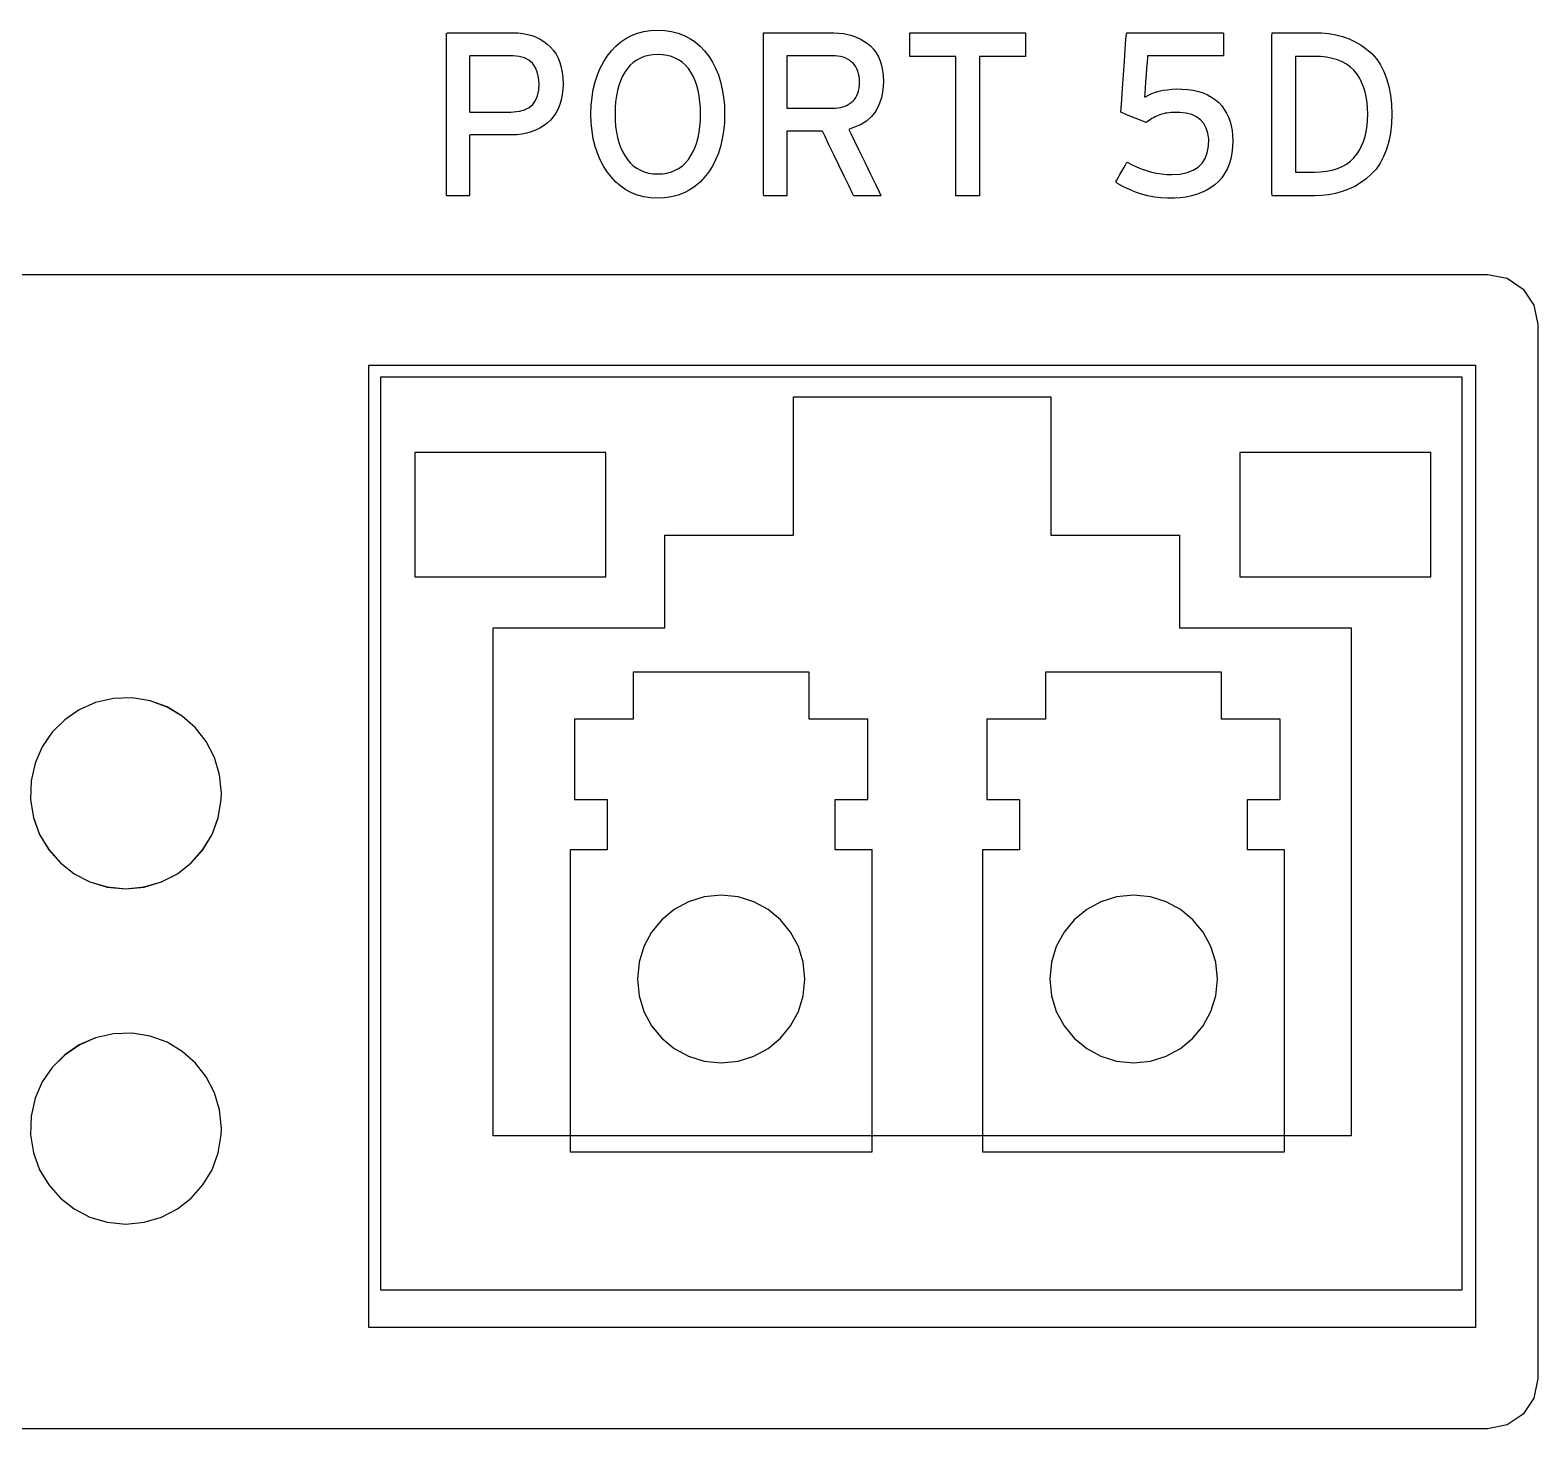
# Model space of a CAD drawing. Extents: x 1 to 47.7, y 0.2 to 33.4.
# Drawn here: x 41.337 to 42.236, y 12.742 to 13.577 of the extents above; entities that cross this region are included whole.
import ezdxf

# ---------------------------------------------------------------- set-up
doc = ezdxf.new("R2010")
doc.units = 0
doc.header["$MEASUREMENT"] = 0
for name, color, linetype in [('2_1__NO_ETHERNET__X', 7, 'CONTINUOUS'), ('2_5__PORTS_5C___5D__2__10-', 7, 'CONTINUOUS'), ('2_6__PORTS_5C___5D__2__100', 7, 'CONTINUOUS'), ('2_7__PORTS_5C___5D__1__10-', 7, 'CONTINUOUS'), ('6_0____DWG', 7, 'CONTINUOUS')]:
    doc.layers.add(name, color=color, linetype=linetype)

msp = doc.modelspace()

# ---------------------------------------------------------------- linework, layer by layer
at = {"layer": '2_1__NO_ETHERNET__X'}
msp.add_lwpolyline([(41.22989, 13.43096), (41.37754, 13.43096), (41.51734, 13.43096), (41.64798, 13.43096), (41.70946, 13.43096), (41.76816, 13.43096), (41.82391, 13.43096), (41.87655, 13.43096), (41.92592, 13.43096), (41.97186, 13.43096), (42.0142, 13.43096), (42.05277, 13.43096), (42.08742, 13.43096), (42.11798, 13.43096), (42.14429, 13.43096), (42.16618, 13.43096), (42.18349, 13.43096), (42.19606, 13.43096), (42.20372, 13.43096), (42.20631, 13.43096), (42.21799, 13.42861), (42.22753, 13.42218), (42.23396, 13.41264), (42.23631, 13.40096), (42.23631, 13.40096), (42.23631, 13.39916), (42.23631, 13.3939), (42.23631, 13.38542), (42.23631, 13.37394), (42.23631, 13.34294), (42.23631, 13.30272), (42.23631, 13.25513), (42.23631, 13.20202), (42.23631, 13.08659), (42.23631, 12.97115), (42.23631, 12.91804), (42.23631, 12.87046), (42.23631, 12.83024), (42.23631, 12.79923), (42.23631, 12.78776), (42.23631, 12.77928), (42.23631, 12.77402), (42.23631, 12.77222), (42.23396, 12.76054), (42.22753, 12.751), (42.21799, 12.74457), (42.20631, 12.74221), (42.20372, 12.74221), (42.19606, 12.74221), (42.18349, 12.74221), (42.16618, 12.74221), (42.14429, 12.74221), (42.11798, 12.74221), (42.08742, 12.74221), (42.05277, 12.74221), (42.0142, 12.74221), (41.97186, 12.74221), (41.92592, 12.74221), (41.87655, 12.74221), (41.82391, 12.74221), (41.76816, 12.74221), (41.70946, 12.74221), (41.64798, 12.74221), (41.51734, 12.74221), (41.37754, 12.74221), (41.22989, 12.74221)], dxfattribs=at)
at = {"layer": '2_5__PORTS_5C___5D__2__10-'}
for points in [[(42.19908, 13.37678), (42.19908, 12.80264), (41.53903, 12.80264), (41.53903, 13.37678), (42.19908, 13.37678)], [(42.12492, 13.22017), (42.12492, 12.91703), (41.61312, 12.91703), (41.61312, 13.22017), (41.71547, 13.22017), (41.71547, 13.2753), (41.79224, 13.2753), (41.79224, 13.35792), (41.94577, 13.35792), (41.94577, 13.2753), (42.02257, 13.2753), (42.02257, 13.22017), (42.12492, 13.22017)], [(41.56635, 13.32477), (41.56635, 13.25042), (41.68034, 13.25042), (41.68034, 13.32477), (41.56635, 13.32477)], [(42.05859, 13.32477), (42.05859, 13.25042), (42.17258, 13.25042), (42.17258, 13.32477), (42.05859, 13.32477)]]:
    msp.add_lwpolyline(points, dxfattribs=at)
for points in [[(41.45105, 13.12141), (41.44998, 13.13245), (41.44691, 13.14278), (41.44204, 13.15219), (41.43557, 13.16047), (41.42771, 13.16743), (41.41865, 13.17285), (41.40861, 13.17655), (41.39778, 13.1783), (41.3866, 13.17795), (41.37602, 13.17552), (41.36629, 13.17123), (41.35761, 13.16527), (41.35019, 13.15785), (41.34424, 13.14917), (41.33994, 13.13943), (41.33752, 13.12884), (41.33716, 13.11766), (41.33892, 13.10684), (41.34261, 13.0968), (41.34804, 13.08775), (41.35499, 13.07988), (41.36327, 13.07341), (41.37267, 13.06854), (41.38299, 13.06547), (41.39403, 13.0644), (41.40508, 13.06547), (41.4154, 13.06854), (41.42481, 13.07341), (41.43309, 13.07988), (41.44005, 13.08775), (41.44548, 13.0968), (41.44917, 13.10684), (41.45093, 13.11766), (41.45105, 13.12141), (41.45105, 13.12141), (41.45105, 13.12141), (41.45105, 13.12141), (41.45105, 13.12141), (41.45105, 13.12141), (41.45105, 13.12141), (41.45105, 13.12141), (41.45105, 13.12141), (41.45105, 13.12141), (41.45105, 13.12141), (41.45105, 13.12141), (41.45105, 13.12141), (41.45105, 13.12141), (41.45105, 13.12141), (41.45105, 13.12141)], [(41.45105, 12.92141), (41.44998, 12.93245), (41.44691, 12.94277), (41.44204, 12.95217), (41.43557, 12.96045), (41.42771, 12.96741), (41.41865, 12.97283), (41.40861, 12.97653), (41.39778, 12.97829), (41.3866, 12.97793), (41.37602, 12.9755), (41.36629, 12.97121), (41.35761, 12.96525), (41.35019, 12.95783), (41.34424, 12.94915), (41.33994, 12.93942), (41.33752, 12.92884), (41.33716, 12.91766), (41.33892, 12.90684), (41.34261, 12.8968), (41.34804, 12.88775), (41.35499, 12.87989), (41.36327, 12.87342), (41.37267, 12.86856), (41.38299, 12.86549), (41.39403, 12.86442), (41.40508, 12.86549), (41.4154, 12.86856), (41.42481, 12.87342), (41.43309, 12.87989), (41.44005, 12.88775), (41.44548, 12.8968), (41.44917, 12.90684), (41.45093, 12.91766), (41.45105, 12.92141), (41.45105, 12.92141), (41.45105, 12.92141), (41.45105, 12.92141), (41.45105, 12.92141), (41.45105, 12.92141), (41.45105, 12.92141), (41.45105, 12.92141), (41.45105, 12.92141), (41.45105, 12.92141), (41.45105, 12.92141), (41.45105, 12.92141), (41.45105, 12.92141), (41.45105, 12.92141), (41.45105, 12.92141), (41.45105, 12.92141)]]:
    msp.add_lwpolyline(points, close=True, dxfattribs=at)
at = {"layer": '2_6__PORTS_5C___5D__2__100'}
for points in [[(42.19096, 12.82501), (41.54621, 12.82501), (41.54621, 13.36979), (42.19096, 13.36979), (42.19096, 12.82501)], [(41.81717, 13.08759), (41.81717, 13.11759), (41.83666, 13.11759), (41.83666, 13.16558), (41.80166, 13.16558), (41.80166, 13.1936), (41.69666, 13.1936), (41.69666, 13.16558), (41.66166, 13.16558), (41.66166, 13.11759), (41.68117, 13.11759), (41.68117, 13.08759), (41.65915, 13.08759), (41.65915, 12.90756), (41.83917, 12.90756), (41.83917, 13.08759), (41.81717, 13.08759)], [(42.06317, 13.08759), (42.06317, 13.11759), (42.08266, 13.11759), (42.08266, 13.16558), (42.04766, 13.16558), (42.04766, 13.1936), (41.94265, 13.1936), (41.94265, 13.16558), (41.90766, 13.16558), (41.90766, 13.11759), (41.92717, 13.11759), (41.92717, 13.08759), (41.90515, 13.08759), (41.90515, 12.90756), (42.08516, 12.90756), (42.08516, 13.08759), (42.06317, 13.08759)]]:
    msp.add_lwpolyline(points, dxfattribs=at)
for points in [[(41.45105, 13.12139), (41.44998, 13.13244), (41.44691, 13.14277), (41.44204, 13.15217), (41.43557, 13.16046), (41.42771, 13.16741), (41.41865, 13.17284), (41.40861, 13.17653), (41.39778, 13.17829), (41.3866, 13.17793), (41.37602, 13.17551), (41.36629, 13.17121), (41.35761, 13.16525), (41.35019, 13.15783), (41.34424, 13.14915), (41.33994, 13.13942), (41.33752, 13.12883), (41.33716, 13.11765), (41.33892, 13.10682), (41.34261, 13.09678), (41.34804, 13.08773), (41.35499, 13.07987), (41.36327, 13.0734), (41.37267, 13.06853), (41.38299, 13.06545), (41.39403, 13.06438), (41.40508, 13.06545), (41.4154, 13.06853), (41.42481, 13.0734), (41.43309, 13.07987), (41.44005, 13.08773), (41.44548, 13.09678), (41.44917, 13.10682), (41.45093, 13.11765), (41.45105, 13.12139), (41.45105, 13.12139), (41.45105, 13.12139), (41.45105, 13.12139), (41.45105, 13.12139), (41.45105, 13.12139), (41.45105, 13.12139), (41.45105, 13.12139), (41.45105, 13.12139), (41.45105, 13.12139), (41.45105, 13.12139), (41.45105, 13.12139), (41.45105, 13.12139), (41.45105, 13.12139), (41.45105, 13.12139), (41.45105, 13.12139)], [(41.69916, 13.01056), (41.70018, 13.0005), (41.70309, 12.99111), (41.7077, 12.98262), (41.71381, 12.97522), (41.72121, 12.96912), (41.7297, 12.9645), (41.73908, 12.96159), (41.74916, 12.96057), (41.75924, 12.96159), (41.76862, 12.9645), (41.77711, 12.96912), (41.78451, 12.97522), (41.79062, 12.98262), (41.79523, 12.99111), (41.79814, 13.0005), (41.79915, 13.01056), (41.79814, 13.02064), (41.79523, 13.03003), (41.79062, 13.03853), (41.78451, 13.04593), (41.77711, 13.05204), (41.76862, 13.05665), (41.75924, 13.05957), (41.74916, 13.06059), (41.73908, 13.05957), (41.7297, 13.05665), (41.72121, 13.05204), (41.71381, 13.04593), (41.7077, 13.03853), (41.70309, 13.03003), (41.70018, 13.02064)], [(41.94516, 13.01056), (41.94618, 13.0005), (41.94909, 12.99111), (41.9537, 12.98262), (41.95981, 12.97522), (41.9672, 12.96912), (41.9757, 12.9645), (41.98508, 12.96159), (41.99516, 12.96057), (42.00524, 12.96159), (42.01462, 12.9645), (42.02312, 12.96912), (42.03052, 12.97522), (42.03662, 12.98262), (42.04124, 12.99111), (42.04415, 13.0005), (42.04517, 13.01056), (42.04415, 13.02064), (42.04124, 13.03003), (42.03662, 13.03853), (42.03052, 13.04593), (42.02312, 13.05204), (42.01462, 13.05665), (42.00524, 13.05957), (41.99516, 13.06059), (41.98508, 13.05957), (41.9757, 13.05665), (41.9672, 13.05204), (41.95981, 13.04593), (41.9537, 13.03853), (41.94909, 13.03003), (41.94618, 13.02064)], [(41.45105, 12.9214), (41.44998, 12.93244), (41.44691, 12.94276), (41.44204, 12.95216), (41.43557, 12.96044), (41.42771, 12.96739), (41.41865, 12.97282), (41.40861, 12.97651), (41.39778, 12.97827), (41.3866, 12.97791), (41.37602, 12.97549), (41.36629, 12.97119), (41.35761, 12.96524), (41.35019, 12.95782), (41.34424, 12.94914), (41.33994, 12.93941), (41.33752, 12.92883), (41.33716, 12.91765), (41.33892, 12.90682), (41.34261, 12.89678), (41.34804, 12.88773), (41.35499, 12.87987), (41.36327, 12.87341), (41.37267, 12.86854), (41.38299, 12.86547), (41.39403, 12.86441), (41.40508, 12.86547), (41.4154, 12.86854), (41.42481, 12.87341), (41.43309, 12.87987), (41.44005, 12.88773), (41.44548, 12.89678), (41.44917, 12.90682), (41.45093, 12.91765), (41.45105, 12.9214), (41.45105, 12.9214), (41.45105, 12.9214), (41.45105, 12.9214), (41.45105, 12.9214), (41.45105, 12.9214), (41.45105, 12.9214), (41.45105, 12.9214), (41.45105, 12.9214), (41.45105, 12.9214), (41.45105, 12.9214), (41.45105, 12.9214), (41.45105, 12.9214), (41.45105, 12.9214), (41.45105, 12.9214), (41.45105, 12.9214)]]:
    msp.add_lwpolyline(points, close=True, dxfattribs=at)
at = {"layer": '2_7__PORTS_5C___5D__1__10-'}
for points in [[(42.19908, 13.37676), (42.19908, 12.80263), (41.53903, 12.80263), (41.53903, 13.37676), (42.19908, 13.37676)], [(42.12492, 13.22016), (42.12492, 12.91702), (41.61312, 12.91702), (41.61312, 13.22016), (41.71547, 13.22016), (41.71547, 13.27528), (41.79224, 13.27528), (41.79224, 13.35791), (41.94577, 13.35791), (41.94577, 13.27528), (42.02257, 13.27528), (42.02257, 13.22016), (42.12492, 13.22016)], [(41.56635, 13.32476), (41.56635, 13.25041), (41.68034, 13.25041), (41.68034, 13.32476), (41.56635, 13.32476)], [(42.05859, 13.32476), (42.05859, 13.25041), (42.17258, 13.25041), (42.17258, 13.32476), (42.05859, 13.32476)]]:
    msp.add_lwpolyline(points, dxfattribs=at)
for points in [[(41.45105, 13.12139), (41.44998, 13.13244), (41.44691, 13.14277), (41.44204, 13.15217), (41.43557, 13.16046), (41.42771, 13.16741), (41.41865, 13.17284), (41.40861, 13.17653), (41.39778, 13.17829), (41.3866, 13.17793), (41.37602, 13.17551), (41.36629, 13.17121), (41.35761, 13.16525), (41.35019, 13.15783), (41.34424, 13.14915), (41.33994, 13.13942), (41.33752, 13.12883), (41.33716, 13.11765), (41.33892, 13.10682), (41.34261, 13.09678), (41.34804, 13.08773), (41.35499, 13.07987), (41.36327, 13.0734), (41.37267, 13.06853), (41.38299, 13.06545), (41.39403, 13.06438), (41.40508, 13.06545), (41.4154, 13.06853), (41.42481, 13.0734), (41.43309, 13.07987), (41.44005, 13.08773), (41.44548, 13.09678), (41.44917, 13.10682), (41.45093, 13.11765), (41.45105, 13.12139), (41.45105, 13.12139), (41.45105, 13.12139), (41.45105, 13.12139), (41.45105, 13.12139), (41.45105, 13.12139), (41.45105, 13.12139), (41.45105, 13.12139), (41.45105, 13.12139), (41.45105, 13.12139), (41.45105, 13.12139), (41.45105, 13.12139), (41.45105, 13.12139), (41.45105, 13.12139), (41.45105, 13.12139), (41.45105, 13.12139)], [(41.45105, 12.9214), (41.44998, 12.93244), (41.44691, 12.94276), (41.44204, 12.95216), (41.43557, 12.96044), (41.42771, 12.96739), (41.41865, 12.97282), (41.40861, 12.97651), (41.39778, 12.97827), (41.3866, 12.97791), (41.37602, 12.97549), (41.36629, 12.97119), (41.35761, 12.96524), (41.35019, 12.95782), (41.34424, 12.94914), (41.33994, 12.93941), (41.33752, 12.92883), (41.33716, 12.91765), (41.33892, 12.90682), (41.34261, 12.89678), (41.34804, 12.88773), (41.35499, 12.87987), (41.36327, 12.87341), (41.37267, 12.86854), (41.38299, 12.86547), (41.39403, 12.86441), (41.40508, 12.86547), (41.4154, 12.86854), (41.42481, 12.87341), (41.43309, 12.87987), (41.44005, 12.88773), (41.44548, 12.89678), (41.44917, 12.90682), (41.45093, 12.91765), (41.45105, 12.9214), (41.45105, 12.9214), (41.45105, 12.9214), (41.45105, 12.9214), (41.45105, 12.9214), (41.45105, 12.9214), (41.45105, 12.9214), (41.45105, 12.9214), (41.45105, 12.9214), (41.45105, 12.9214), (41.45105, 12.9214), (41.45105, 12.9214), (41.45105, 12.9214), (41.45105, 12.9214), (41.45105, 12.9214), (41.45105, 12.9214)]]:
    msp.add_lwpolyline(points, close=True, dxfattribs=at)
at = {"layer": '6_0____DWG'}
for points in [[(41.65493, 13.54466), (41.65479, 13.54126), (41.65441, 13.53805), (41.6538, 13.53504), (41.65296, 13.53223), (41.65189, 13.52961), (41.65059, 13.52719), (41.64905, 13.52497), (41.64728, 13.52294), (41.64531, 13.52111), (41.64318, 13.51949), (41.64091, 13.51809), (41.63849, 13.51689), (41.63591, 13.51591), (41.63319, 13.51514), (41.63032, 13.51459), (41.62729, 13.51424), (41.62411, 13.51411), (41.62301, 13.51411), (41.62068, 13.51411), (41.61722, 13.51411), (41.61311, 13.51411), (41.60882, 13.51411), (41.60481, 13.51411), (41.60156, 13.51411), (41.59955, 13.51411), (41.59912, 13.51395), (41.59912, 13.51175), (41.59912, 13.5075), (41.59912, 13.5019), (41.59912, 13.49565), (41.59912, 13.48944), (41.59912, 13.48395), (41.59912, 13.4799), (41.59912, 13.47796), (41.5988, 13.47789), (41.59758, 13.47789), (41.5957, 13.47789), (41.59342, 13.47789), (41.591, 13.47789), (41.58872, 13.47789), (41.58684, 13.47789), (41.58562, 13.47789), (41.5853, 13.47808), (41.5853, 13.48327), (41.5853, 13.49415), (41.5853, 13.50886), (41.5853, 13.52554), (41.5853, 13.54231), (41.5853, 13.55733), (41.5853, 13.56873), (41.5853, 13.57464), (41.58598, 13.57507), (41.5892, 13.57507), (41.59439, 13.57507), (41.6008, 13.57507), (41.60766, 13.57507), (41.61424, 13.57507), (41.61976, 13.57507), (41.62349, 13.57507), (41.62502, 13.57507), (41.62805, 13.57495), (41.63095, 13.57462), (41.6337, 13.57409), (41.63633, 13.57335), (41.63881, 13.57241), (41.64116, 13.57126), (41.64338, 13.56991), (41.64546, 13.56836), (41.6474, 13.56658), (41.64914, 13.56457), (41.65065, 13.56235), (41.65193, 13.55992), (41.65299, 13.55728), (41.65382, 13.55444), (41.65442, 13.55139), (41.65479, 13.54813)], [(41.75123, 13.52652), (41.75106, 13.52134), (41.7506, 13.51642), (41.74985, 13.51175), (41.74881, 13.50732), (41.74749, 13.50315), (41.74588, 13.49923), (41.74398, 13.49555), (41.74179, 13.49212), (41.7393, 13.48892), (41.73656, 13.48604), (41.73361, 13.48353), (41.73044, 13.4814), (41.72705, 13.47964), (41.72344, 13.47825), (41.71961, 13.47724), (41.71557, 13.4766), (41.7113, 13.47633), (41.70707, 13.4766), (41.70306, 13.47724), (41.69927, 13.47825), (41.6957, 13.47964), (41.69236, 13.4814), (41.68923, 13.48353), (41.68633, 13.48604), (41.68366, 13.48892), (41.68117, 13.49212), (41.67893, 13.49555), (41.67698, 13.49923), (41.67533, 13.50315), (41.67397, 13.50732), (41.67291, 13.51175), (41.67214, 13.51642), (41.67167, 13.52134), (41.6715, 13.52652), (41.67167, 13.53169), (41.67214, 13.53662), (41.67291, 13.54131), (41.67397, 13.54575), (41.67533, 13.54995), (41.67698, 13.55391), (41.67893, 13.55762), (41.68117, 13.56109), (41.68366, 13.56429), (41.68633, 13.56713), (41.68923, 13.56959), (41.69236, 13.57169), (41.6957, 13.57342), (41.69927, 13.57478), (41.70306, 13.57576), (41.70707, 13.57638), (41.7113, 13.57663), (41.71557, 13.57638), (41.71961, 13.57576), (41.72344, 13.57478), (41.72705, 13.57342), (41.73044, 13.57169), (41.73361, 13.56959), (41.73656, 13.56713), (41.7393, 13.56429), (41.74179, 13.56109), (41.74398, 13.55762), (41.74588, 13.55391), (41.74749, 13.54995), (41.74881, 13.54575), (41.74985, 13.54131), (41.7506, 13.53662), (41.75106, 13.53169)], [(41.84597, 13.54601), (41.84562, 13.54086), (41.84472, 13.53619), (41.8433, 13.53202), (41.84133, 13.52833), (41.83884, 13.52513), (41.8358, 13.52242), (41.83224, 13.52019), (41.82814, 13.51846), (41.82535, 13.51741), (41.82654, 13.51495), (41.82878, 13.51032), (41.83172, 13.50423), (41.83501, 13.49744), (41.83828, 13.49068), (41.84118, 13.4847), (41.84334, 13.48023), (41.84441, 13.47801), (41.84414, 13.47789), (41.84277, 13.47789), (41.84062, 13.47789), (41.83799, 13.47789), (41.83517, 13.47789), (41.83248, 13.47789), (41.83022, 13.47789), (41.82868, 13.47789), (41.82817, 13.4779), (41.82736, 13.47958), (41.82543, 13.48356), (41.82272, 13.48914), (41.81959, 13.4956), (41.81638, 13.50223), (41.81343, 13.5083), (41.81111, 13.5131), (41.80974, 13.51591), (41.80936, 13.51635), (41.80792, 13.51635), (41.80535, 13.51635), (41.80204, 13.51635), (41.79839, 13.51635), (41.7948, 13.51635), (41.79165, 13.51635), (41.78935, 13.51635), (41.78829, 13.51635), (41.78826, 13.51538), (41.78826, 13.51195), (41.78826, 13.50674), (41.78826, 13.50045), (41.78826, 13.4938), (41.78826, 13.4875), (41.78826, 13.48229), (41.78826, 13.47886), (41.78824, 13.47789), (41.78756, 13.47789), (41.78606, 13.47789), (41.78402, 13.47789), (41.78168, 13.47789), (41.77931, 13.47789), (41.77716, 13.47789), (41.77549, 13.47789), (41.77455, 13.47789), (41.77444, 13.47901), (41.77444, 13.48611), (41.77444, 13.49824), (41.77444, 13.51358), (41.77444, 13.53032), (41.77444, 13.54664), (41.77444, 13.56074), (41.77444, 13.57081), (41.77444, 13.57504), (41.77572, 13.57507), (41.7796, 13.57507), (41.78534, 13.57507), (41.79215, 13.57507), (41.79929, 13.57507), (41.80597, 13.57507), (41.81142, 13.57507), (41.81489, 13.57507), (41.81652, 13.57507), (41.8194, 13.57492), (41.82216, 13.57459), (41.82481, 13.57408), (41.82735, 13.57338), (41.82978, 13.57249), (41.83209, 13.57142), (41.8343, 13.57016), (41.83639, 13.56872), (41.83836, 13.56707), (41.84012, 13.56519), (41.84165, 13.56309), (41.84294, 13.56078), (41.84401, 13.55826), (41.84485, 13.55552), (41.84546, 13.55257), (41.84583, 13.5494)], [(42.05438, 13.51089), (42.05422, 13.507), (42.0538, 13.50334), (42.05311, 13.49992), (42.05217, 13.49673), (42.05096, 13.49379), (42.0495, 13.49108), (42.04777, 13.48861), (42.04578, 13.48637), (42.04354, 13.48438), (42.04111, 13.48261), (42.03851, 13.48106), (42.03574, 13.47972), (42.0328, 13.47861), (42.02969, 13.47772), (42.02641, 13.47705), (42.02295, 13.4766), (42.01933, 13.47637), (42.01545, 13.47636), (42.01147, 13.47659), (42.00757, 13.47708), (42.00373, 13.47781), (41.99996, 13.47879), (41.99626, 13.48003), (41.99264, 13.48151), (41.98908, 13.48324), (41.98559, 13.48522), (41.98456, 13.48613), (41.98509, 13.48707), (41.98595, 13.48859), (41.98702, 13.49048), (41.98818, 13.49252), (41.98931, 13.49451), (41.99028, 13.49622), (41.99098, 13.49744), (41.99128, 13.49797), (41.99388, 13.49655), (41.99683, 13.49512), (41.99979, 13.49388), (42.00278, 13.49284), (42.00578, 13.49198), (42.00881, 13.49131), (42.01185, 13.49083), (42.01491, 13.49053), (42.01821, 13.49044), (42.02292, 13.49081), (42.02706, 13.49168), (42.03063, 13.49304), (42.03362, 13.49491), (42.03604, 13.49727), (42.03789, 13.50013), (42.03916, 13.50349), (42.03986, 13.50736), (42.03996, 13.5115), (42.03947, 13.51509), (42.03851, 13.51823), (42.03707, 13.52091), (42.03516, 13.52315), (42.03278, 13.52493), (42.02992, 13.52626), (42.02658, 13.52714), (42.02277, 13.52756), (42.02019, 13.5276), (42.0189, 13.52756), (42.01764, 13.52748), (42.01642, 13.52736), (42.01524, 13.5272), (42.01409, 13.52701), (42.01299, 13.52677), (42.01192, 13.5265), (42.01089, 13.52618), (42.0099, 13.5258), (42.00893, 13.52537), (42.00798, 13.52491), (42.00705, 13.52442), (42.00615, 13.5239), (42.00526, 13.52334), (42.00439, 13.52276), (42.00353, 13.52214), (42.0027, 13.52149), (42.00216, 13.52171), (42.00071, 13.5223), (41.99863, 13.52315), (41.99618, 13.52414), (41.99362, 13.52518), (41.99122, 13.52616), (41.98926, 13.52696), (41.98799, 13.52747), (41.98766, 13.5277), (41.98783, 13.53011), (41.98817, 13.53519), (41.98864, 13.5421), (41.98918, 13.54999), (41.98973, 13.55802), (41.99022, 13.56535), (41.99062, 13.57113), (41.99085, 13.57453), (41.99132, 13.57507), (41.99507, 13.57507), (42.00185, 13.57507), (42.01062, 13.57507), (42.02036, 13.57507), (42.03004, 13.57507), (42.03864, 13.57507), (42.04513, 13.57507), (42.04849, 13.57507), (42.04873, 13.57485), (42.04873, 13.57377), (42.04873, 13.57202), (42.04873, 13.56985), (42.04873, 13.5675), (42.04873, 13.56523), (42.04873, 13.56326), (42.04873, 13.56185), (42.04873, 13.56125), (42.04744, 13.56125), (42.04335, 13.56125), (42.03726, 13.56125), (42.02996, 13.56125), (42.02226, 13.56125), (42.01496, 13.56125), (42.00887, 13.56125), (42.00478, 13.56125), (42.00348, 13.56123), (42.00341, 13.56016), (42.00322, 13.55765), (42.00296, 13.55414), (42.00266, 13.55007), (42.00235, 13.54588), (42.00206, 13.542), (42.00183, 13.53888), (42.00168, 13.53695), (42.00225, 13.53691), (42.00412, 13.53792), (42.00612, 13.53881), (42.00823, 13.53957), (42.01048, 13.54021), (42.01285, 13.54073), (42.01534, 13.54112), (42.01796, 13.54139), (42.0207, 13.54154), (42.02399, 13.54151), (42.02748, 13.54126), (42.03076, 13.54078), (42.03382, 13.54009), (42.03667, 13.53918), (42.03931, 13.53806), (42.04174, 13.53672), (42.04395, 13.53516), (42.04594, 13.53339), (42.04772, 13.53143), (42.04928, 13.52933), (42.05063, 13.52709), (42.05177, 13.52473), (42.05271, 13.52223), (42.05344, 13.51959), (42.05396, 13.51683), (42.05427, 13.51393)], [(42.14925, 13.52648), (42.149, 13.52065), (42.14839, 13.5152), (42.14741, 13.51014), (42.14606, 13.50546), (42.14434, 13.50117), (42.14226, 13.49727), (42.1398, 13.49376), (42.13698, 13.49063), (42.13385, 13.4879), (42.13054, 13.48552), (42.12707, 13.48345), (42.12343, 13.48172), (42.11962, 13.4803), (42.11565, 13.47922), (42.11151, 13.47845), (42.1072, 13.47801), (42.10336, 13.47789), (42.10209, 13.47789), (42.09925, 13.47789), (42.09534, 13.47789), (42.09088, 13.47789), (42.08638, 13.47789), (42.08236, 13.47789), (42.07933, 13.47789), (42.0778, 13.47789), (42.07772, 13.47987), (42.07772, 13.48832), (42.07772, 13.50164), (42.07772, 13.51788), (42.07772, 13.53509), (42.07772, 13.55133), (42.07772, 13.56465), (42.07772, 13.5731), (42.0778, 13.57507), (42.07933, 13.57507), (42.08236, 13.57507), (42.08638, 13.57507), (42.09088, 13.57507), (42.09534, 13.57507), (42.09925, 13.57507), (42.10209, 13.57507), (42.10336, 13.57507), (42.10728, 13.57499), (42.11166, 13.5746), (42.11586, 13.57388), (42.11987, 13.57283), (42.12371, 13.57146), (42.12736, 13.56975), (42.13084, 13.56773), (42.13413, 13.56537), (42.13723, 13.56265), (42.13999, 13.55951), (42.1424, 13.55598), (42.14444, 13.55205), (42.14612, 13.54773), (42.14744, 13.54301), (42.14841, 13.5379), (42.14901, 13.53239)], [(41.73687, 13.52652), (41.73678, 13.53034), (41.73651, 13.53396), (41.73607, 13.53738), (41.73545, 13.54061), (41.73464, 13.54364), (41.73366, 13.54647), (41.7325, 13.5491), (41.73116, 13.55154), (41.72964, 13.55374), (41.72794, 13.55568), (41.72607, 13.55736), (41.72403, 13.55879), (41.72182, 13.55997), (41.71945, 13.56089), (41.7169, 13.56156), (41.71419, 13.56197), (41.7113, 13.56213), (41.70847, 13.56197), (41.70581, 13.56156), (41.70331, 13.56089), (41.70097, 13.55997), (41.69879, 13.55879), (41.69677, 13.55736), (41.69492, 13.55568), (41.69322, 13.55374), (41.69169, 13.55154), (41.69032, 13.5491), (41.68914, 13.54647), (41.68814, 13.54364), (41.68732, 13.54061), (41.68668, 13.53738), (41.68622, 13.53396), (41.68595, 13.53034), (41.68586, 13.52652), (41.68595, 13.52274), (41.68622, 13.51916), (41.68668, 13.51578), (41.68732, 13.51259), (41.68814, 13.50959), (41.68914, 13.50679), (41.69032, 13.50418), (41.69169, 13.50176), (41.69322, 13.49951), (41.69492, 13.49747), (41.69677, 13.49571), (41.69879, 13.49422), (41.70097, 13.49301), (41.70331, 13.49206), (41.70581, 13.49138), (41.70847, 13.49097), (41.7113, 13.49084), (41.71419, 13.49097), (41.7169, 13.49138), (41.71945, 13.49206), (41.72182, 13.49301), (41.72403, 13.49422), (41.72607, 13.49571), (41.72794, 13.49747), (41.72964, 13.49951), (41.73116, 13.50176), (41.7325, 13.50418), (41.73366, 13.50679), (41.73464, 13.50959), (41.73545, 13.51259), (41.73607, 13.51578), (41.73651, 13.51916), (41.73678, 13.52274)], [(41.64057, 13.54466), (41.64025, 13.54846), (41.63947, 13.55177), (41.63823, 13.55459), (41.63653, 13.55693), (41.63437, 13.55877), (41.63176, 13.56013), (41.6287, 13.56099), (41.62518, 13.56136), (41.62374, 13.56138), (41.6213, 13.56138), (41.61758, 13.56138), (41.61315, 13.56138), (41.60856, 13.56138), (41.60435, 13.56138), (41.60108, 13.56138), (41.5993, 13.56138), (41.59912, 13.56087), (41.59912, 13.55804), (41.59912, 13.55339), (41.59912, 13.54765), (41.59912, 13.54153), (41.59912, 13.53579), (41.59912, 13.53113), (41.59912, 13.52831), (41.5993, 13.5278), (41.60108, 13.5278), (41.60435, 13.5278), (41.60856, 13.5278), (41.61315, 13.5278), (41.61758, 13.5278), (41.6213, 13.5278), (41.62374, 13.5278), (41.6252, 13.52782), (41.6288, 13.52823), (41.63192, 13.52912), (41.63456, 13.5305), (41.63673, 13.53236), (41.63841, 13.5347), (41.63961, 13.53754), (41.64033, 13.54085)], [(41.83175, 13.54561), (41.83166, 13.54741), (41.83145, 13.5491), (41.83113, 13.55067), (41.8307, 13.55214), (41.83015, 13.55349), (41.82949, 13.55474), (41.82872, 13.55587), (41.82782, 13.55689), (41.82681, 13.55783), (41.82571, 13.55868), (41.82451, 13.55941), (41.82323, 13.56002), (41.82185, 13.56053), (41.82039, 13.56091), (41.81883, 13.56118), (41.81719, 13.56134), (41.81569, 13.56138), (41.81434, 13.56138), (41.81129, 13.56138), (41.80711, 13.56138), (41.80234, 13.56138), (41.79753, 13.56138), (41.79322, 13.56138), (41.78998, 13.56138), (41.78835, 13.56138), (41.78826, 13.56074), (41.78826, 13.55802), (41.78826, 13.55372), (41.78826, 13.54848), (41.78826, 13.54293), (41.78826, 13.53769), (41.78826, 13.5334), (41.78826, 13.53067), (41.78835, 13.53004), (41.78998, 13.53004), (41.79322, 13.53004), (41.79753, 13.53004), (41.80234, 13.53004), (41.80711, 13.53004), (41.81129, 13.53004), (41.81434, 13.53004), (41.81569, 13.53004), (41.81717, 13.53008), (41.81879, 13.53022), (41.82032, 13.53048), (41.82176, 13.53085), (41.82312, 13.53132), (41.8244, 13.53191), (41.82559, 13.5326), (41.82669, 13.5334), (41.82771, 13.53431), (41.82863, 13.53532), (41.82943, 13.53644), (41.83011, 13.53769), (41.83067, 13.53904), (41.83112, 13.54051), (41.83144, 13.54209), (41.83165, 13.54379)], [(42.13489, 13.52648), (42.13479, 13.53011), (42.13448, 13.53357), (42.13396, 13.53684), (42.13325, 13.53993), (42.13232, 13.54284), (42.1312, 13.54558), (42.12986, 13.54813), (42.12833, 13.5505), (42.12654, 13.55269), (42.12447, 13.55464), (42.12214, 13.55632), (42.11956, 13.55775), (42.11672, 13.55892), (42.11363, 13.55982), (42.11027, 13.56047), (42.10666, 13.56085), (42.10336, 13.56097), (42.10279, 13.56097), (42.10151, 13.56097), (42.09974, 13.56097), (42.09774, 13.56097), (42.09571, 13.56097), (42.0939, 13.56097), (42.09254, 13.56097), (42.09185, 13.56097), (42.09181, 13.55957), (42.09181, 13.55357), (42.09181, 13.54412), (42.09181, 13.53259), (42.09181, 13.52037), (42.09181, 13.50885), (42.09181, 13.49939), (42.09181, 13.49339), (42.09185, 13.49199), (42.09254, 13.49199), (42.0939, 13.49199), (42.09571, 13.49199), (42.09774, 13.49199), (42.09974, 13.49199), (42.10151, 13.49199), (42.10279, 13.49199), (42.10336, 13.49199), (42.10666, 13.49212), (42.11027, 13.49251), (42.11363, 13.49317), (42.11672, 13.49409), (42.11956, 13.49528), (42.12214, 13.49674), (42.12447, 13.49846), (42.12654, 13.50045), (42.12833, 13.50266), (42.12986, 13.50503), (42.1312, 13.50757), (42.13232, 13.51029), (42.13325, 13.51318), (42.13396, 13.51624), (42.13448, 13.51948), (42.13479, 13.5229)]]:
    msp.add_lwpolyline(points, close=True, dxfattribs=at)
msp.add_lwpolyline([(41.90321, 13.56084), (41.90321, 13.47789), (41.88912, 13.47789), (41.88912, 13.56084), (41.86165, 13.56084), (41.86165, 13.57507), (41.9307, 13.57507), (41.9307, 13.56084), (41.90321, 13.56084)], dxfattribs=at)

doc.saveas('drawing.dxf')
